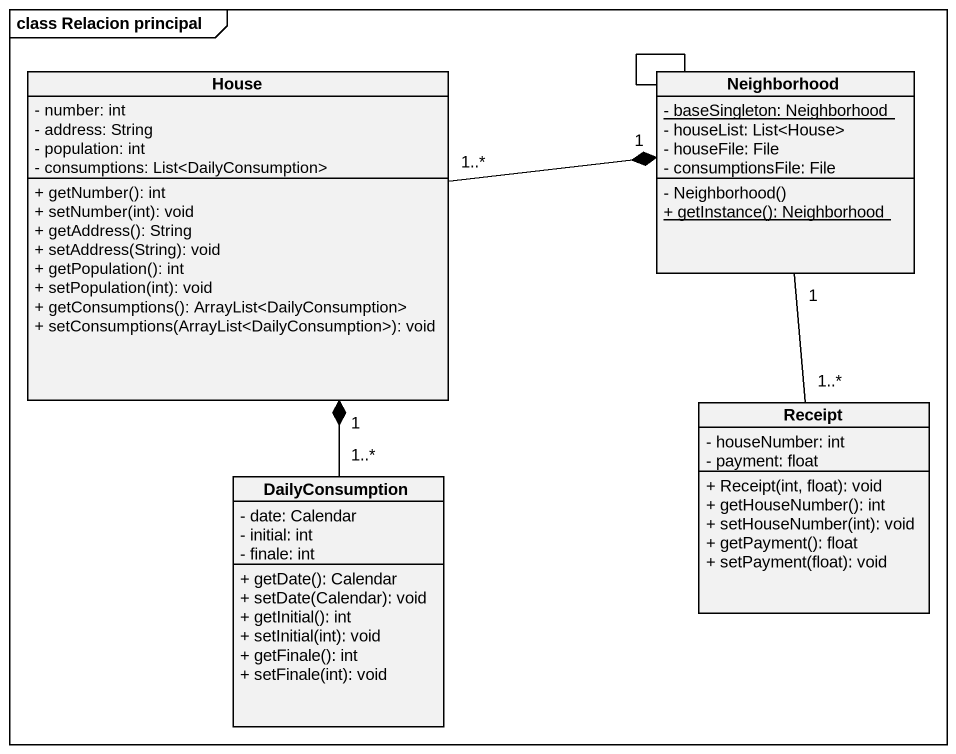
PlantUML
@startuml
mainframe class Relacion principal
hide circle
hide empty members
skinparam classAttributeIconSize 0
class House {
  - number: int
  - address: String
  - population: int
  - consumptions: List<DailyConsumption>
  + getNumber(): int
  + setNumber(int): void
  + getAddress(): String
  + setAddress(String): void
  + getPopulation(): int
  + setPopulation(int): void
  + getConsumptions(): ArrayList<DailyConsumption>
  + setConsumptions(ArrayList<DailyConsumption>): void
}
class Neighborhood {
  {static} - baseSingleton: Neighborhood
  - houseList: List<House>
  - houseFile: File
  - consumptionsFile: File
  - Neighborhood()
  {static} + getInstance(): Neighborhood
}
class Receipt {
  - houseNumber: int
  - payment: float
  + Receipt(int, float): void
  + getHouseNumber(): int
  + setHouseNumber(int): void
  + getPayment(): float
  + setPayment(float): void
}
class DailyConsumption {
  - date: Calendar
  - initial: int
  - finale: int
  + getDate(): Calendar
  + setDate(Calendar): void
  + getInitial(): int
  + setInitial(int): void
  + getFinale(): int
  + setFinale(int): void
}
House "1..*" -right-* "1" Neighborhood
Neighborhood -- Neighborhood
Receipt "1..*" -up- "1" Neighborhood
DailyConsumption "1..*" -up-* "1" House
@enduml
